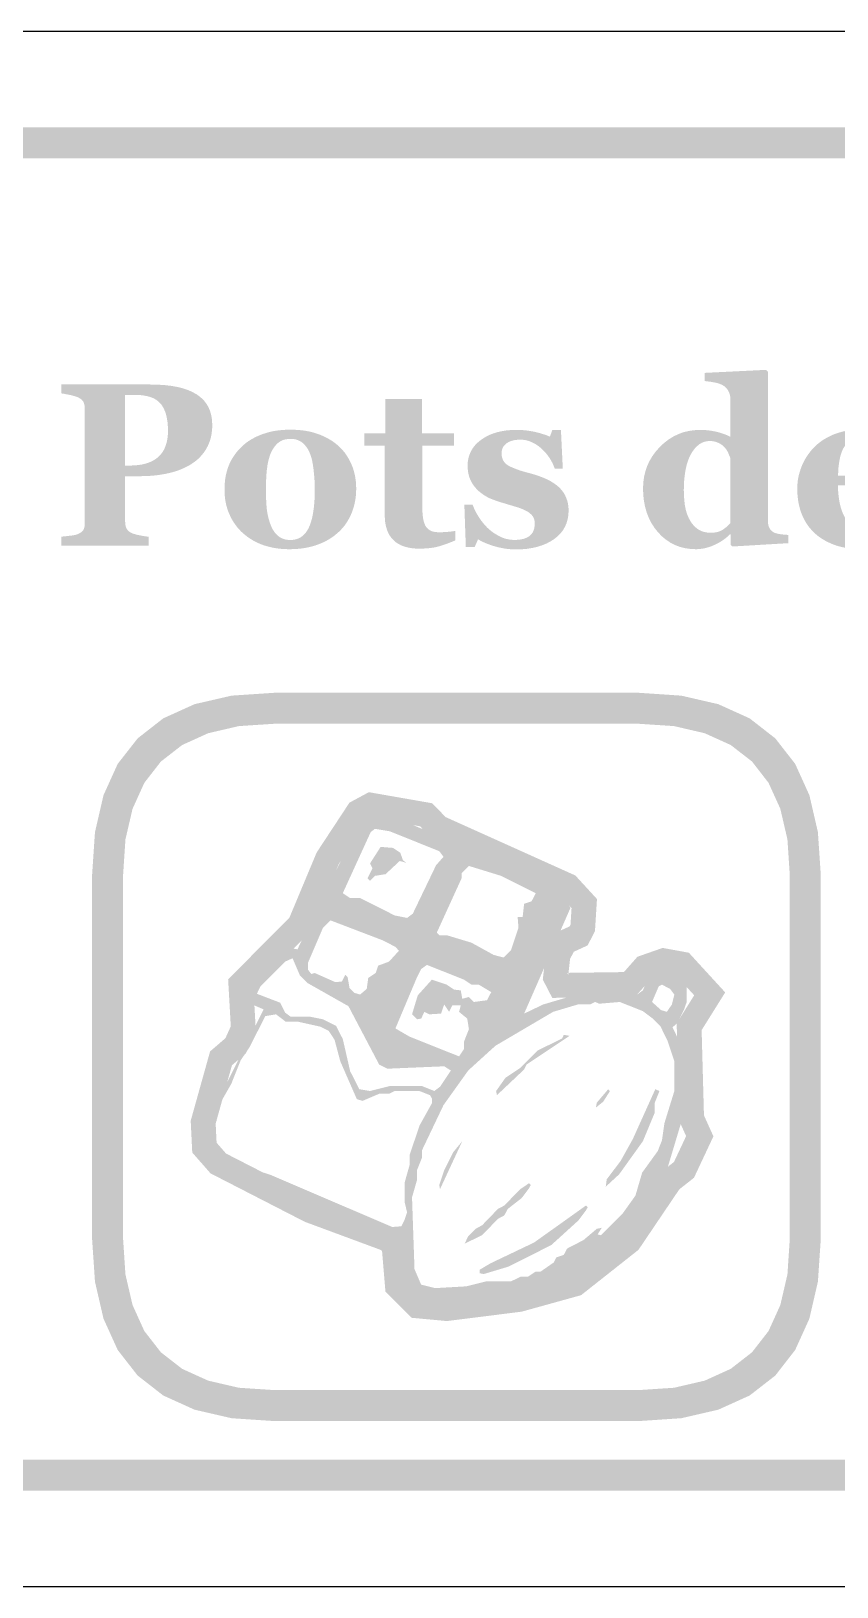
# Model space of a CAD drawing. Header units: millimetres. Extents: x 4 to 272, y 4 to 144.
# Drawn here: x 98.51 to 108.91, y 51.96 to 72.04 of the extents above; entities that cross this region are included whole.
import ezdxf

# ---------------------------------------------------------------- set-up
doc = ezdxf.new("R2010")
doc.units = ezdxf.units.MM
doc.layers.add('CUT', color=1, linetype='Continuous')
doc.layers.add('RASTER', color=7, linetype='Continuous')

msp = doc.modelspace()

# ---------------------------------------------------------------- hatches: boundary and pattern name
at = {"layer": 'RASTER'}
h = msp.add_hatch(color=7, dxfattribs=at)
h.paths.add_polyline_path([(73.2, 68.6), (73.234, 69.116), (73.338, 69.563), (73.509, 69.941), (73.75, 70.25), (74.059, 70.491), (74.438, 70.663), (74.884, 70.766), (75.4, 70.8), (132.6, 70.8), (133.116, 70.766), (133.563, 70.663), (133.941, 70.491), (134.25, 70.25), (134.491, 69.941), (134.663, 69.563), (134.766, 69.116), (134.8, 68.6), (134.8, 55.4), (134.766, 54.884), (134.663, 54.438), (134.491, 54.059), (134.25, 53.75), (133.941, 53.509), (133.563, 53.338), (133.116, 53.234), (132.6, 53.2), (75.4, 53.2), (74.884, 53.234), (74.438, 53.338), (74.059, 53.509), (73.75, 53.75), (73.509, 54.059), (73.338, 54.438), (73.234, 54.884), (73.2, 55.4)])
h.paths.add_polyline_path([(73.6, 68.6), (73.6, 55.4), (73.628, 54.978), (73.712, 54.613), (73.853, 54.303), (74.05, 54.05), (74.303, 53.853), (74.613, 53.712), (74.978, 53.628), (75.4, 53.6), (132.6, 53.6), (133.022, 53.628), (133.388, 53.712), (133.697, 53.853), (133.95, 54.05), (134.147, 54.303), (134.288, 54.613), (134.372, 54.978), (134.4, 55.4), (134.4, 68.6), (134.372, 69.022), (134.288, 69.387), (134.147, 69.697), (133.95, 69.95), (133.697, 70.147), (133.388, 70.288), (133.022, 70.372), (132.6, 70.4), (75.4, 70.4), (74.978, 70.372), (74.613, 70.288), (74.303, 70.147), (74.05, 69.95), (73.853, 69.697), (73.712, 69.387), (73.628, 69.022), (73.6, 68.6)], flags=0)
h = msp.add_hatch(color=7, dxfattribs=at)
h.paths.add_polyline_path([(100.85, 66.959), (100.849, 66.915), (100.845, 66.874), (100.84, 66.834), (100.832, 66.795), (100.822, 66.758), (100.809, 66.723), (100.794, 66.689), (100.777, 66.656), (100.758, 66.625), (100.738, 66.596), (100.715, 66.568), (100.691, 66.541), (100.665, 66.516), (100.638, 66.493), (100.608, 66.471), (100.577, 66.45), (100.544, 66.43), (100.509, 66.412), (100.473, 66.395), (100.436, 66.38), (100.398, 66.365), (100.359, 66.353), (100.318, 66.342), (100.276, 66.332), (100.233, 66.323), (100.189, 66.316), (100.144, 66.309), (100.097, 66.304), (100.049, 66.3), (99.999, 66.297), (99.948, 66.296), (99.896, 66.295), (99.726, 66.295), (99.726, 65.711), (99.727, 65.698), (99.728, 65.685), (99.729, 65.673), (99.731, 65.661), (99.734, 65.65), (99.737, 65.639), (99.741, 65.629), (99.746, 65.619), (99.752, 65.61), (99.758, 65.601), (99.766, 65.592), (99.775, 65.584), (99.785, 65.576), (99.796, 65.569), (99.808, 65.563), (99.822, 65.557), (99.829, 65.554), (99.838, 65.551), (99.849, 65.548), (99.86, 65.545), (99.872, 65.542), (99.886, 65.538), (99.901, 65.535), (99.917, 65.532), (99.933, 65.529), (99.948, 65.526), (99.963, 65.523), (99.978, 65.521), (99.991, 65.519), (100.004, 65.517), (100.016, 65.515), (100.028, 65.514), (100.028, 65.4), (98.902, 65.4), (98.902, 65.514), (98.913, 65.515), (98.925, 65.517), (98.937, 65.518), (98.951, 65.52), (98.966, 65.521), (98.981, 65.523), (98.997, 65.525), (99.014, 65.527), (99.031, 65.529), (99.047, 65.531), (99.061, 65.533), (99.074, 65.536), (99.086, 65.538), (99.096, 65.541), (99.105, 65.544), (99.113, 65.546), (99.126, 65.553), (99.139, 65.559), (99.15, 65.566), (99.16, 65.572), (99.169, 65.58), (99.176, 65.587), (99.183, 65.595), (99.188, 65.604), (99.192, 65.612), (99.196, 65.622), (99.199, 65.633), (99.202, 65.644), (99.204, 65.656), (99.205, 65.669), (99.206, 65.683), (99.206, 65.697), (99.206, 67.164), (99.206, 67.176), (99.205, 67.188), (99.204, 67.2), (99.202, 67.211), (99.199, 67.222), (99.196, 67.233), (99.193, 67.243), (99.189, 67.252), (99.184, 67.261), (99.177, 67.27), (99.17, 67.279), (99.161, 67.287), (99.151, 67.294), (99.139, 67.301), (99.127, 67.308), (99.113, 67.315), (99.102, 67.319), (99.09, 67.323), (99.078, 67.327), (99.065, 67.331), (99.051, 67.335), (99.036, 67.339), (99.02, 67.343), (99.003, 67.346), (98.987, 67.349), (98.972, 67.352), (98.957, 67.355), (98.944, 67.358), (98.932, 67.36), (98.921, 67.362), (98.911, 67.363), (98.902, 67.364), (98.902, 67.479), (100.049, 67.479), (100.146, 67.477), (100.237, 67.471), (100.322, 67.461), (100.401, 67.447), (100.473, 67.429), (100.538, 67.407), (100.598, 67.38), (100.651, 67.35), (100.697, 67.316), (100.738, 67.278), (100.772, 67.235), (100.8, 67.188), (100.822, 67.137), (100.837, 67.082), (100.847, 67.022), (100.85, 66.959)])
h.paths.add_polyline_path([(100.279, 66.884), (100.277, 66.941), (100.273, 66.994), (100.265, 67.043), (100.255, 67.088), (100.242, 67.13), (100.225, 67.167), (100.206, 67.202), (100.184, 67.232), (100.158, 67.258), (100.128, 67.281), (100.093, 67.301), (100.053, 67.317), (100.008, 67.329), (99.96, 67.338), (99.906, 67.344), (99.848, 67.345), (99.726, 67.345), (99.726, 66.433), (99.788, 66.433), (99.846, 66.434), (99.901, 66.44), (99.952, 66.448), (99.999, 66.46), (100.043, 66.476), (100.084, 66.495), (100.12, 66.517), (100.153, 66.543), (100.183, 66.573), (100.208, 66.606), (100.23, 66.643), (100.247, 66.684), (100.261, 66.728), (100.271, 66.776), (100.277, 66.828), (100.279, 66.884)], flags=0)
h = msp.add_hatch(color=7, dxfattribs=at)
h.paths.add_polyline_path([(108.282, 65.431), (107.56, 65.388), (107.538, 65.409), (107.538, 65.544), (107.528, 65.546), (107.509, 65.527), (107.489, 65.509), (107.467, 65.491), (107.444, 65.474), (107.419, 65.457), (107.392, 65.441), (107.364, 65.426), (107.334, 65.411), (107.303, 65.397), (107.273, 65.386), (107.242, 65.376), (107.211, 65.368), (107.18, 65.361), (107.149, 65.357), (107.118, 65.354), (107.087, 65.353), (107.015, 65.357), (106.946, 65.367), (106.88, 65.384), (106.817, 65.408), (106.758, 65.439), (106.702, 65.477), (106.649, 65.521), (106.599, 65.573), (106.554, 65.63), (106.515, 65.691), (106.482, 65.756), (106.455, 65.825), (106.434, 65.898), (106.419, 65.975), (106.41, 66.056), (106.407, 66.141), (106.411, 66.217), (106.421, 66.29), (106.438, 66.361), (106.461, 66.428), (106.491, 66.493), (106.528, 66.555), (106.572, 66.615), (106.622, 66.671), (106.677, 66.723), (106.735, 66.768), (106.796, 66.806), (106.859, 66.837), (106.926, 66.862), (106.995, 66.879), (107.067, 66.889), (107.141, 66.893), (107.171, 66.892), (107.201, 66.891), (107.229, 66.889), (107.258, 66.886), (107.286, 66.882), (107.313, 66.877), (107.34, 66.872), (107.367, 66.866), (107.393, 66.859), (107.417, 66.851), (107.44, 66.844), (107.462, 66.836), (107.482, 66.828), (107.501, 66.82), (107.519, 66.811), (107.535, 66.802), (107.535, 67.281), (107.535, 67.294), (107.534, 67.308), (107.532, 67.321), (107.53, 67.333), (107.527, 67.346), (107.523, 67.358), (107.519, 67.371), (107.513, 67.383), (107.508, 67.394), (107.502, 67.405), (107.495, 67.415), (107.488, 67.425), (107.48, 67.434), (107.472, 67.442), (107.464, 67.45), (107.455, 67.457), (107.443, 67.464), (107.431, 67.472), (107.418, 67.478), (107.404, 67.484), (107.389, 67.49), (107.374, 67.495), (107.358, 67.499), (107.341, 67.503), (107.324, 67.506), (107.307, 67.509), (107.29, 67.512), (107.273, 67.515), (107.256, 67.517), (107.239, 67.519), (107.222, 67.521), (107.204, 67.523), (107.204, 67.629), (107.995, 67.668), (108.017, 67.644), (108.017, 65.724), (108.018, 65.71), (108.018, 65.697), (108.02, 65.684), (108.022, 65.672), (108.024, 65.661), (108.028, 65.65), (108.031, 65.64), (108.036, 65.63), (108.041, 65.621), (108.046, 65.612), (108.053, 65.604), (108.06, 65.596), (108.067, 65.589), (108.076, 65.582), (108.085, 65.576), (108.095, 65.57), (108.103, 65.566), (108.112, 65.562), (108.122, 65.559), (108.133, 65.556), (108.145, 65.553), (108.157, 65.551), (108.171, 65.548), (108.185, 65.546), (108.2, 65.545), (108.213, 65.543), (108.227, 65.542), (108.239, 65.541), (108.251, 65.54), (108.262, 65.539), (108.273, 65.538), (108.282, 65.538)])
h.paths.add_polyline_path([(107.535, 65.692), (107.535, 66.519), (107.533, 66.528), (107.53, 66.536), (107.527, 66.545), (107.523, 66.555), (107.519, 66.564), (107.515, 66.574), (107.511, 66.584), (107.507, 66.594), (107.502, 66.604), (107.497, 66.614), (107.491, 66.624), (107.485, 66.634), (107.479, 66.643), (107.472, 66.653), (107.464, 66.662), (107.456, 66.671), (107.449, 66.679), (107.44, 66.686), (107.432, 66.694), (107.422, 66.7), (107.412, 66.707), (107.401, 66.714), (107.39, 66.72), (107.378, 66.726), (107.365, 66.731), (107.353, 66.736), (107.339, 66.74), (107.326, 66.743), (107.312, 66.746), (107.297, 66.748), (107.283, 66.749), (107.267, 66.749), (107.232, 66.747), (107.197, 66.739), (107.165, 66.726), (107.134, 66.708), (107.105, 66.684), (107.077, 66.656), (107.051, 66.622), (107.027, 66.584), (107.005, 66.54), (106.986, 66.492), (106.97, 66.44), (106.957, 66.384), (106.947, 66.323), (106.939, 66.259), (106.935, 66.19), (106.933, 66.116), (106.934, 66.087), (106.934, 66.058), (106.936, 66.031), (106.938, 66.004), (106.94, 65.977), (106.943, 65.952), (106.946, 65.927), (106.95, 65.903), (106.955, 65.88), (106.96, 65.857), (106.966, 65.835), (106.973, 65.813), (106.981, 65.792), (106.99, 65.771), (106.999, 65.751), (107.01, 65.731), (107.021, 65.712), (107.032, 65.694), (107.045, 65.678), (107.058, 65.662), (107.072, 65.647), (107.087, 65.634), (107.102, 65.621), (107.119, 65.609), (107.136, 65.599), (107.154, 65.59), (107.172, 65.583), (107.192, 65.577), (107.213, 65.572), (107.234, 65.568), (107.256, 65.566), (107.279, 65.566), (107.301, 65.566), (107.322, 65.568), (107.342, 65.57), (107.361, 65.574), (107.379, 65.579), (107.396, 65.585), (107.412, 65.592), (107.427, 65.6), (107.442, 65.609), (107.456, 65.619), (107.47, 65.629), (107.483, 65.64), (107.497, 65.652), (107.51, 65.664), (107.523, 65.678), (107.535, 65.692)], flags=0)
for points in [[(103.986, 65.467), (103.962, 65.457), (103.938, 65.447), (103.914, 65.438), (103.889, 65.428), (103.864, 65.419), (103.838, 65.41), (103.812, 65.402), (103.785, 65.393), (103.758, 65.386), (103.729, 65.379), (103.699, 65.373), (103.667, 65.369), (103.633, 65.365), (103.599, 65.363), (103.562, 65.361), (103.525, 65.36), (103.469, 65.362), (103.418, 65.367), (103.37, 65.376), (103.326, 65.388), (103.285, 65.404), (103.248, 65.423), (103.215, 65.446), (103.186, 65.472), (103.16, 65.501), (103.137, 65.533), (103.118, 65.569), (103.103, 65.607), (103.091, 65.648), (103.082, 65.692), (103.077, 65.74), (103.075, 65.79), (103.075, 66.689), (102.811, 66.689), (102.811, 66.847), (103.081, 66.847), (103.081, 67.291), (103.557, 67.291), (103.557, 66.847), (103.967, 66.847), (103.967, 66.689), (103.56, 66.689), (103.56, 65.886), (103.561, 65.845), (103.563, 65.807), (103.567, 65.772), (103.572, 65.74), (103.578, 65.711), (103.587, 65.685), (103.596, 65.663), (103.607, 65.643), (103.621, 65.626), (103.636, 65.612), (103.654, 65.599), (103.674, 65.589), (103.696, 65.581), (103.721, 65.576), (103.748, 65.573), (103.778, 65.571), (103.788, 65.571), (103.8, 65.572), (103.812, 65.572), (103.825, 65.573), (103.84, 65.574), (103.855, 65.575), (103.871, 65.576), (103.888, 65.577), (103.905, 65.579), (103.92, 65.58), (103.935, 65.582), (103.948, 65.583), (103.959, 65.585), (103.97, 65.587), (103.978, 65.589), (103.986, 65.59)], [(104.767, 65.35), (104.731, 65.351), (104.696, 65.353), (104.661, 65.356), (104.626, 65.361), (104.592, 65.367), (104.557, 65.374), (104.523, 65.382), (104.489, 65.392), (104.456, 65.402), (104.425, 65.413), (104.396, 65.424), (104.369, 65.435), (104.344, 65.446), (104.32, 65.457), (104.299, 65.469), (104.279, 65.481), (104.235, 65.381), (104.121, 65.381), (104.102, 65.927), (104.209, 65.927), (104.215, 65.911), (104.222, 65.893), (104.229, 65.876), (104.238, 65.857), (104.248, 65.838), (104.258, 65.819), (104.27, 65.799), (104.282, 65.779), (104.295, 65.758), (104.309, 65.738), (104.322, 65.719), (104.337, 65.7), (104.352, 65.682), (104.367, 65.664), (104.383, 65.647), (104.399, 65.63), (104.417, 65.614), (104.435, 65.598), (104.454, 65.583), (104.473, 65.569), (104.493, 65.556), (104.514, 65.543), (104.535, 65.53), (104.557, 65.519), (104.579, 65.508), (104.602, 65.499), (104.625, 65.491), (104.648, 65.485), (104.672, 65.48), (104.697, 65.476), (104.721, 65.474), (104.746, 65.473), (104.779, 65.474), (104.809, 65.476), (104.837, 65.481), (104.863, 65.486), (104.886, 65.494), (104.908, 65.502), (104.927, 65.513), (104.945, 65.525), (104.96, 65.539), (104.973, 65.555), (104.985, 65.572), (104.994, 65.591), (105.001, 65.612), (105.006, 65.635), (105.009, 65.659), (105.01, 65.686), (105.01, 65.7), (105.008, 65.714), (105.006, 65.727), (105.003, 65.739), (104.999, 65.751), (104.994, 65.762), (104.988, 65.772), (104.981, 65.782), (104.973, 65.792), (104.965, 65.801), (104.956, 65.809), (104.946, 65.818), (104.936, 65.826), (104.924, 65.834), (104.913, 65.841), (104.9, 65.848), (104.886, 65.855), (104.871, 65.862), (104.856, 65.869), (104.84, 65.875), (104.824, 65.881), (104.808, 65.887), (104.792, 65.893), (104.775, 65.898), (104.757, 65.903), (104.739, 65.909), (104.719, 65.915), (104.699, 65.921), (104.677, 65.927), (104.655, 65.934), (104.632, 65.941), (104.607, 65.948), (104.583, 65.955), (104.559, 65.963), (104.536, 65.97), (104.515, 65.977), (104.494, 65.985), (104.474, 65.992), (104.455, 66), (104.437, 66.007), (104.419, 66.015), (104.401, 66.024), (104.383, 66.035), (104.364, 66.046), (104.346, 66.058), (104.327, 66.072), (104.308, 66.086), (104.289, 66.102), (104.273, 66.116), (104.258, 66.132), (104.244, 66.148), (104.23, 66.165), (104.217, 66.182), (104.205, 66.201), (104.194, 66.22), (104.184, 66.239), (104.175, 66.26), (104.167, 66.282), (104.16, 66.304), (104.154, 66.328), (104.15, 66.352), (104.147, 66.378), (104.145, 66.404), (104.144, 66.431), (104.147, 66.482), (104.155, 66.53), (104.169, 66.575), (104.188, 66.618), (104.212, 66.659), (104.242, 66.697), (104.277, 66.732), (104.318, 66.765), (104.363, 66.795), (104.411, 66.821), (104.463, 66.843), (104.518, 66.861), (104.577, 66.875), (104.639, 66.885), (104.704, 66.891), (104.773, 66.893), (104.806, 66.892), (104.838, 66.891), (104.87, 66.889), (104.901, 66.886), (104.931, 66.882), (104.961, 66.877), (104.99, 66.872), (105.018, 66.866), (105.046, 66.859), (105.072, 66.852), (105.097, 66.845), (105.121, 66.837), (105.144, 66.83), (105.166, 66.822), (105.187, 66.814), (105.206, 66.806), (105.237, 66.893), (105.348, 66.893), (105.372, 66.393), (105.268, 66.393), (105.254, 66.431), (105.238, 66.467), (105.219, 66.502), (105.198, 66.535), (105.175, 66.567), (105.15, 66.598), (105.122, 66.628), (105.092, 66.656), (105.061, 66.682), (105.029, 66.704), (104.996, 66.723), (104.963, 66.739), (104.929, 66.751), (104.895, 66.76), (104.86, 66.765), (104.824, 66.767), (104.797, 66.766), (104.771, 66.764), (104.746, 66.76), (104.723, 66.755), (104.702, 66.748), (104.682, 66.74), (104.664, 66.731), (104.647, 66.72), (104.632, 66.708), (104.619, 66.694), (104.607, 66.68), (104.598, 66.664), (104.591, 66.647), (104.586, 66.629), (104.583, 66.61), (104.582, 66.589), (104.584, 66.563), (104.588, 66.538), (104.596, 66.515), (104.606, 66.494), (104.619, 66.474), (104.635, 66.457), (104.655, 66.442), (104.677, 66.428), (104.702, 66.416), (104.729, 66.404), (104.758, 66.392), (104.79, 66.38), (104.824, 66.368), (104.861, 66.357), (104.9, 66.346), (104.941, 66.335), (105.005, 66.317), (105.063, 66.298), (105.118, 66.277), (105.168, 66.255), (105.214, 66.231), (105.255, 66.206), (105.292, 66.179), (105.325, 66.151), (105.353, 66.121), (105.378, 66.089), (105.399, 66.054), (105.416, 66.018), (105.429, 65.98), (105.439, 65.94), (105.445, 65.898), (105.447, 65.854), (105.444, 65.796), (105.435, 65.741), (105.42, 65.689), (105.399, 65.641), (105.373, 65.596), (105.341, 65.555), (105.302, 65.517), (105.258, 65.482), (105.209, 65.451), (105.157, 65.424), (105.101, 65.402), (105.041, 65.383), (104.978, 65.369), (104.911, 65.358), (104.841, 65.352), (104.767, 65.35)]]:
    msp.add_hatch(color=7, dxfattribs=at).paths.add_polyline_path(points)
h = msp.add_hatch(color=7, dxfattribs=at)
h.paths.add_polyline_path([(102.485, 66.68), (102.511, 66.654), (102.536, 66.627), (102.559, 66.599), (102.58, 66.569), (102.6, 66.538), (102.618, 66.506), (102.635, 66.473), (102.65, 66.439), (102.664, 66.403), (102.675, 66.367), (102.685, 66.33), (102.693, 66.292), (102.699, 66.254), (102.704, 66.214), (102.706, 66.175), (102.707, 66.134), (102.706, 66.094), (102.704, 66.054), (102.699, 66.015), (102.693, 65.976), (102.685, 65.938), (102.676, 65.9), (102.664, 65.863), (102.651, 65.827), (102.636, 65.792), (102.619, 65.757), (102.601, 65.725), (102.581, 65.693), (102.56, 65.663), (102.537, 65.634), (102.512, 65.606), (102.486, 65.58), (102.456, 65.554), (102.425, 65.528), (102.393, 65.505), (102.359, 65.483), (102.324, 65.463), (102.287, 65.444), (102.249, 65.427), (102.21, 65.412), (102.169, 65.398), (102.127, 65.386), (102.083, 65.376), (102.038, 65.368), (101.991, 65.361), (101.943, 65.357), (101.894, 65.354), (101.843, 65.353), (101.799, 65.354), (101.755, 65.356), (101.713, 65.36), (101.671, 65.366), (101.631, 65.373), (101.591, 65.382), (101.552, 65.392), (101.514, 65.404), (101.477, 65.418), (101.441, 65.433), (101.406, 65.45), (101.373, 65.468), (101.34, 65.489), (101.308, 65.51), (101.278, 65.533), (101.248, 65.558), (101.221, 65.583), (101.196, 65.61), (101.171, 65.638), (101.149, 65.668), (101.127, 65.699), (101.108, 65.731), (101.089, 65.765), (101.073, 65.801), (101.057, 65.837), (101.044, 65.875), (101.033, 65.914), (101.024, 65.954), (101.017, 65.994), (101.012, 66.036), (101.009, 66.079), (101.008, 66.124), (101.009, 66.167), (101.012, 66.209), (101.016, 66.25), (101.022, 66.29), (101.03, 66.328), (101.04, 66.365), (101.051, 66.402), (101.064, 66.436), (101.079, 66.47), (101.096, 66.503), (101.115, 66.535), (101.135, 66.566), (101.157, 66.596), (101.181, 66.625), (101.206, 66.653), (101.234, 66.68), (101.262, 66.705), (101.291, 66.729), (101.322, 66.751), (101.355, 66.771), (101.389, 66.79), (101.425, 66.808), (101.462, 66.824), (101.501, 66.839), (101.541, 66.852), (101.583, 66.864), (101.625, 66.874), (101.669, 66.882), (101.714, 66.888), (101.76, 66.892), (101.808, 66.895), (101.856, 66.896), (101.907, 66.895), (101.956, 66.892), (102.003, 66.888), (102.049, 66.882), (102.093, 66.874), (102.136, 66.864), (102.178, 66.852), (102.217, 66.839), (102.256, 66.824), (102.292, 66.808), (102.328, 66.79), (102.362, 66.771), (102.395, 66.751), (102.426, 66.729), (102.456, 66.705), (102.485, 66.68)])
h.paths.add_polyline_path([(102.11, 65.665), (102.117, 65.686), (102.125, 65.708), (102.131, 65.732), (102.138, 65.756), (102.143, 65.781), (102.148, 65.808), (102.153, 65.836), (102.157, 65.864), (102.161, 65.894), (102.164, 65.925), (102.167, 65.958), (102.169, 65.991), (102.17, 66.026), (102.172, 66.062), (102.172, 66.099), (102.173, 66.137), (102.172, 66.163), (102.172, 66.19), (102.171, 66.218), (102.169, 66.247), (102.167, 66.276), (102.164, 66.307), (102.161, 66.339), (102.158, 66.371), (102.154, 66.403), (102.15, 66.434), (102.145, 66.462), (102.14, 66.489), (102.134, 66.514), (102.128, 66.538), (102.121, 66.559), (102.114, 66.579), (102.105, 66.602), (102.095, 66.623), (102.084, 66.643), (102.072, 66.662), (102.059, 66.679), (102.046, 66.695), (102.032, 66.71), (102.017, 66.724), (102.001, 66.737), (101.983, 66.747), (101.965, 66.756), (101.946, 66.764), (101.926, 66.77), (101.905, 66.774), (101.882, 66.776), (101.859, 66.777), (101.834, 66.776), (101.81, 66.773), (101.787, 66.769), (101.766, 66.763), (101.745, 66.755), (101.727, 66.745), (101.709, 66.733), (101.693, 66.72), (101.678, 66.705), (101.664, 66.689), (101.65, 66.672), (101.638, 66.654), (101.626, 66.635), (101.616, 66.615), (101.606, 66.594), (101.597, 66.572), (101.59, 66.551), (101.583, 66.528), (101.577, 66.505), (101.571, 66.481), (101.566, 66.456), (101.561, 66.431), (101.558, 66.404), (101.554, 66.376), (101.552, 66.348), (101.549, 66.32), (101.547, 66.291), (101.546, 66.262), (101.544, 66.233), (101.543, 66.203), (101.543, 66.173), (101.543, 66.143), (101.543, 66.104), (101.543, 66.066), (101.544, 66.031), (101.545, 65.997), (101.547, 65.965), (101.548, 65.934), (101.551, 65.905), (101.553, 65.878), (101.556, 65.852), (101.56, 65.826), (101.565, 65.8), (101.571, 65.773), (101.577, 65.747), (101.585, 65.721), (101.593, 65.694), (101.603, 65.668), (101.612, 65.646), (101.621, 65.625), (101.632, 65.605), (101.644, 65.587), (101.656, 65.569), (101.67, 65.553), (101.684, 65.538), (101.699, 65.525), (101.716, 65.512), (101.733, 65.501), (101.751, 65.492), (101.771, 65.485), (101.791, 65.479), (101.813, 65.475), (101.835, 65.473), (101.859, 65.472), (101.881, 65.473), (101.902, 65.475), (101.922, 65.479), (101.941, 65.484), (101.959, 65.491), (101.977, 65.499), (101.994, 65.509), (102.01, 65.521), (102.025, 65.534), (102.04, 65.548), (102.054, 65.564), (102.066, 65.581), (102.078, 65.6), (102.09, 65.62), (102.1, 65.642), (102.11, 65.665)], flags=0)
h = msp.add_hatch(color=7, dxfattribs=at)
h.paths.add_polyline_path([(109.952, 65.75), (109.939, 65.729), (109.925, 65.709), (109.911, 65.689), (109.896, 65.669), (109.88, 65.649), (109.864, 65.63), (109.846, 65.611), (109.829, 65.593), (109.81, 65.574), (109.791, 65.557), (109.771, 65.54), (109.751, 65.524), (109.73, 65.508), (109.709, 65.494), (109.687, 65.479), (109.664, 65.466), (109.639, 65.452), (109.615, 65.44), (109.59, 65.428), (109.565, 65.417), (109.54, 65.407), (109.515, 65.398), (109.49, 65.389), (109.465, 65.382), (109.44, 65.375), (109.413, 65.369), (109.386, 65.364), (109.357, 65.36), (109.328, 65.357), (109.298, 65.355), (109.267, 65.354), (109.235, 65.353), (109.181, 65.354), (109.13, 65.357), (109.08, 65.362), (109.033, 65.369), (108.987, 65.377), (108.943, 65.388), (108.901, 65.4), (108.86, 65.415), (108.822, 65.431), (108.785, 65.448), (108.75, 65.467), (108.717, 65.487), (108.685, 65.508), (108.655, 65.531), (108.627, 65.555), (108.6, 65.58), (108.576, 65.607), (108.552, 65.635), (108.531, 65.663), (108.511, 65.694), (108.492, 65.725), (108.476, 65.757), (108.461, 65.791), (108.447, 65.826), (108.435, 65.861), (108.425, 65.898), (108.416, 65.935), (108.409, 65.973), (108.404, 66.012), (108.4, 66.051), (108.398, 66.091), (108.397, 66.132), (108.398, 66.17), (108.4, 66.206), (108.404, 66.243), (108.41, 66.279), (108.418, 66.314), (108.428, 66.35), (108.439, 66.384), (108.452, 66.419), (108.466, 66.453), (108.482, 66.485), (108.499, 66.517), (108.518, 66.548), (108.538, 66.578), (108.56, 66.607), (108.583, 66.635), (108.608, 66.663), (108.633, 66.688), (108.661, 66.712), (108.69, 66.735), (108.72, 66.757), (108.752, 66.777), (108.786, 66.796), (108.822, 66.814), (108.859, 66.831), (108.897, 66.846), (108.937, 66.859), (108.978, 66.87), (109.019, 66.879), (109.062, 66.887), (109.106, 66.892), (109.152, 66.895), (109.198, 66.896), (109.248, 66.895), (109.296, 66.892), (109.342, 66.889), (109.385, 66.883), (109.426, 66.876), (109.464, 66.868), (109.501, 66.857), (109.535, 66.846), (109.567, 66.833), (109.598, 66.819), (109.627, 66.803), (109.655, 66.786), (109.682, 66.769), (109.707, 66.75), (109.731, 66.729), (109.753, 66.708), (109.773, 66.687), (109.792, 66.664), (109.809, 66.641), (109.825, 66.617), (109.84, 66.592), (109.853, 66.566), (109.865, 66.539), (109.875, 66.511), (109.884, 66.483), (109.891, 66.454), (109.898, 66.424), (109.903, 66.395), (109.907, 66.365), (109.91, 66.335), (109.912, 66.304), (109.913, 66.273), (109.913, 66.178), (108.923, 66.178), (108.924, 66.105), (108.93, 66.037), (108.939, 65.973), (108.952, 65.913), (108.968, 65.859), (108.988, 65.808), (109.011, 65.762), (109.038, 65.721), (109.069, 65.684), (109.105, 65.652), (109.144, 65.625), (109.188, 65.603), (109.236, 65.586), (109.289, 65.574), (109.345, 65.567), (109.406, 65.564), (109.44, 65.565), (109.473, 65.569), (109.505, 65.575), (109.537, 65.583), (109.567, 65.594), (109.597, 65.606), (109.626, 65.622), (109.654, 65.64), (109.681, 65.659), (109.706, 65.68), (109.731, 65.702), (109.755, 65.725), (109.778, 65.75), (109.8, 65.775), (109.821, 65.802), (109.841, 65.831)])
h.paths.add_polyline_path([(109.393, 66.307), (109.393, 66.329), (109.392, 66.351), (109.392, 66.373), (109.391, 66.396), (109.389, 66.418), (109.388, 66.441), (109.386, 66.464), (109.384, 66.487), (109.382, 66.509), (109.379, 66.531), (109.376, 66.551), (109.372, 66.571), (109.368, 66.589), (109.363, 66.606), (109.359, 66.623), (109.353, 66.638), (109.347, 66.654), (109.34, 66.67), (109.332, 66.685), (109.324, 66.698), (109.315, 66.711), (109.306, 66.722), (109.296, 66.732), (109.285, 66.742), (109.274, 66.75), (109.262, 66.757), (109.25, 66.763), (109.236, 66.768), (109.222, 66.772), (109.208, 66.775), (109.192, 66.776), (109.176, 66.777), (109.149, 66.775), (109.122, 66.77), (109.098, 66.761), (109.075, 66.748), (109.053, 66.732), (109.032, 66.713), (109.013, 66.689), (108.996, 66.663), (108.98, 66.632), (108.966, 66.597), (108.954, 66.558), (108.944, 66.515), (108.936, 66.468), (108.929, 66.416), (108.925, 66.361), (108.923, 66.301)], flags=0)
h = msp.add_hatch(color=7, dxfattribs=at)
h.paths.add_polyline_path([(99.3, 61.15), (99.337, 61.701), (99.447, 62.178), (99.63, 62.582), (99.888, 62.912), (100.218, 63.17), (100.622, 63.353), (101.099, 63.463), (101.65, 63.5), (106.35, 63.5), (106.901, 63.463), (107.378, 63.353), (107.782, 63.17), (108.113, 62.912), (108.37, 62.582), (108.553, 62.178), (108.663, 61.701), (108.7, 61.15), (108.7, 56.45), (108.663, 55.899), (108.553, 55.422), (108.37, 55.018), (108.113, 54.687), (107.782, 54.43), (107.378, 54.247), (106.901, 54.137), (106.35, 54.1), (101.65, 54.1), (101.099, 54.137), (100.622, 54.247), (100.218, 54.43), (99.887, 54.688), (99.63, 55.018), (99.447, 55.422), (99.337, 55.899), (99.3, 56.45)])
h.paths.add_polyline_path([(99.7, 61.15), (99.7, 56.45), (99.73, 55.993), (99.822, 55.597), (99.974, 55.262), (100.187, 54.988), (100.462, 54.774), (100.797, 54.622), (101.193, 54.53), (101.65, 54.5), (106.35, 54.5), (106.807, 54.53), (107.203, 54.622), (107.538, 54.774), (107.813, 54.988), (108.026, 55.262), (108.178, 55.597), (108.27, 55.993), (108.3, 56.45), (108.3, 61.15), (108.27, 61.607), (108.178, 62.003), (108.026, 62.338), (107.813, 62.613), (107.538, 62.826), (107.203, 62.978), (106.807, 63.07), (106.35, 63.1), (101.65, 63.1), (101.193, 63.07), (100.797, 62.978), (100.462, 62.826), (100.188, 62.613), (99.974, 62.338), (99.822, 62.003), (99.73, 61.607), (99.7, 61.15)], flags=0)
h = msp.add_hatch(color=7, dxfattribs=at)
h.paths.add_polyline_path([(102.87, 62.217), (103.688, 62.074), (103.86, 61.896), (105.534, 61.142), (105.813, 60.838), (105.787, 60.423), (105.692, 60.239), (105.515, 60.158), (105.466, 60.067), (105.443, 59.859), (105.43, 59.885), (106.16, 59.895), (106.335, 60.093), (106.66, 60.207), (106.998, 60.145), (107.467, 59.633), (107.163, 59.146), (107.193, 58.046), (107.315, 57.775), (107.064, 57.24), (106.875, 57.091), (106.348, 56.31), (105.608, 55.725), (104.841, 55.512), (103.877, 55.391), (103.422, 55.433), (103.084, 55.77), (103.041, 56.289), (103.029, 56.307), (102.044, 56.672), (100.828, 57.297), (100.592, 57.566), (100.572, 57.976), (100.822, 58.871), (101.02, 59.042), (101.089, 59.195), (101.055, 59.801), (101.846, 60.599), (102.197, 61.439), (102.62, 62.082)])
h.paths.add_polyline_path([(102.924, 61.883), (102.843, 61.839), (102.481, 61.288), (102.117, 60.418), (101.382, 59.677), (101.412, 59.135), (101.283, 58.846), (101.104, 58.692), (100.894, 57.94), (100.906, 57.693), (101.028, 57.553), (102.174, 56.965), (103.238, 56.571), (103.353, 56.397), (103.394, 55.914), (103.567, 55.741), (103.871, 55.712), (104.778, 55.827), (105.46, 56.016), (106.111, 56.53), (106.638, 57.312), (106.806, 57.444), (106.963, 57.778), (106.875, 57.973), (106.841, 59.234), (107.067, 59.596), (106.834, 59.85), (106.686, 59.877), (106.52, 59.819), (106.306, 59.577), (105.236, 59.562), (105.114, 59.798), (105.155, 60.164), (105.284, 60.405), (105.459, 60.484), (105.472, 60.51), (105.485, 60.722), (105.342, 60.877), (103.672, 61.629), (103.53, 61.777), (102.924, 61.883)], flags=0)
h = msp.add_hatch(color=7, dxfattribs=at)
h.paths.add_polyline_path([(102.894, 61.957), (103.012, 61.967), (103.332, 61.839), (105.055, 61.105), (105.384, 60.923), (105.47, 60.722), (104.873, 59.359), (105.119, 59.477), (105.661, 59.637), (106.076, 59.669), (106.332, 59.605), (106.405, 59.659), (106.482, 59.838), (106.555, 59.892), (106.747, 59.892), (106.916, 59.806), (106.97, 59.701), (106.97, 59.509), (106.938, 59.414), (106.852, 59.244), (106.788, 59.181), (106.938, 58.871), (106.97, 58.711), (106.97, 58.36), (106.938, 58.296), (106.906, 57.977), (106.715, 57.339), (106.565, 57.042), (106.246, 56.595), (105.894, 56.244), (105.607, 56.053), (105.247, 55.871), (104.927, 55.775), (104.608, 55.743), (104.544, 55.711), (104.353, 55.711), (104.034, 55.647), (103.587, 55.647), (103.418, 55.733), (103.3, 55.935), (103.3, 56.445), (103.277, 56.487), (102.374, 56.86), (101.458, 57.285), (101.512, 57.307), (101.608, 57.275), (103.172, 56.605), (103.29, 56.614), (103.332, 56.701), (103.363, 56.796), (103.332, 56.924), (103.332, 57.179), (103.395, 57.403), (103.395, 57.53), (103.523, 57.913), (103.683, 58.201), (103.683, 58.264), (103.66, 58.306), (103.523, 58.36), (103.204, 58.36), (103.14, 58.328), (103.012, 58.328), (102.789, 58.233), (102.715, 58.255), (102.502, 58.743), (102.428, 59.021), (102.352, 59.136), (102.246, 59.19), (101.959, 59.254), (101.799, 59.254), (101.672, 59.35), (101.535, 59.327), (101.33, 58.925), (101.215, 58.753), (101.097, 58.456), (100.97, 58.233), (100.906, 58.073), (100.906, 57.977), (100.842, 57.85), (100.842, 57.754), (100.896, 57.648), (100.992, 57.553), (101.439, 57.317), (101.321, 57.339), (100.96, 57.521), (100.864, 57.617), (100.81, 57.722), (100.81, 57.913), (100.906, 58.201), (101.512, 59.414), (101.311, 59.5), (101.289, 59.669), (101.426, 59.851), (101.49, 59.883), (101.694, 60.093), (101.873, 60.202), (101.949, 60.189), (102.747, 61.817), (102.811, 61.913)])
h.paths.add_polyline_path([(102.948, 61.744), (102.894, 61.702), (102.534, 60.914), (102.629, 60.85), (102.757, 60.85), (103.204, 60.626), (103.363, 60.594), (103.437, 60.649), (103.737, 61.274), (103.833, 61.383), (103.778, 61.456), (103.14, 61.712)], flags=0)
h.paths.add_polyline_path([(103.022, 61.511), (103.181, 61.498), (103.277, 61.434), (103.309, 61.338), (103.354, 61.306), (103.268, 61.329), (103.086, 61.159), (102.948, 61.137), (102.885, 61.073), (102.853, 61.105), (102.917, 61.233), (102.885, 61.297)], flags=0)
h.paths.add_polyline_path([(104.161, 61.265), (104.066, 61.169), (104.066, 61.105), (103.746, 60.403), (103.778, 60.371), (103.874, 60.371), (104.193, 60.275), (104.481, 60.116), (104.608, 60.084), (104.704, 60.18), (104.8, 60.467), (104.79, 60.604), (104.854, 60.604), (104.873, 60.776), (104.969, 60.808), (105.023, 60.914), (104.576, 61.137)], flags=0)
h.paths.add_polyline_path([(102.374, 60.563), (102.278, 60.467), (102.087, 60.02), (102.087, 59.924), (102.128, 59.87), (102.173, 59.883), (102.438, 59.765), (102.524, 59.774), (102.565, 59.86), (102.597, 59.828), (102.62, 59.691), (102.684, 59.627), (102.757, 59.605), (102.843, 59.678), (102.862, 59.819), (102.958, 59.883), (102.99, 59.978), (103.13, 60.03), (103.258, 60.17), (103.213, 60.221), (103.044, 60.307)], flags=0)
h.paths.add_polyline_path([(101.886, 60.074), (101.79, 60.03), (101.471, 59.71), (101.426, 59.615), (101.726, 59.5), (101.79, 59.372), (101.863, 59.318), (102.119, 59.318), (102.278, 59.286), (102.447, 59.2), (102.534, 59.031), (102.629, 58.616), (102.747, 58.383), (102.885, 58.36), (103.14, 58.424), (103.555, 58.424), (103.715, 58.36), (103.788, 58.415), (103.928, 58.625), (103.842, 58.679), (103.108, 58.648), (103.003, 58.702), (102.607, 59.455), (102.077, 59.755), (101.981, 59.851)], flags=0)
h.paths.add_polyline_path([(103.619, 59.988), (103.545, 59.934), (103.491, 59.828), (103.213, 59.168), (103.395, 59.062), (104.034, 58.807), (104.098, 58.903), (104.098, 58.999), (104.161, 59.158), (104.139, 59.295), (104.034, 59.382), (104.056, 59.468), (103.948, 59.468), (103.906, 59.382), (103.842, 59.477), (103.801, 59.359), (103.651, 59.35), (103.587, 59.382), (103.545, 59.295), (103.491, 59.286), (103.427, 59.35), (103.501, 59.595), (103.683, 59.797), (103.874, 59.733), (103.97, 59.669), (104.056, 59.659), (104.075, 59.551), (104.161, 59.573), (104.225, 59.509), (104.394, 59.532), (104.449, 59.637), (104.289, 59.733), (104.193, 59.733), (104.098, 59.797)], flags=0)
h.paths.add_polyline_path([(106.651, 59.733), (106.609, 59.71), (106.523, 59.509), (106.641, 59.404), (106.715, 59.382), (106.779, 59.477), (106.811, 59.605), (106.756, 59.678)], flags=0)
h.paths.add_polyline_path([(105.789, 59.509), (105.725, 59.477), (105.566, 59.477), (105.247, 59.382), (104.503, 58.944), (104.152, 58.625), (103.833, 58.178), (103.555, 57.594), (103.555, 57.498), (103.491, 57.339), (103.491, 57.211), (103.427, 56.988), (103.459, 56.062), (103.545, 55.861), (103.724, 55.816), (104.129, 55.839), (104.385, 55.903), (104.704, 55.903), (104.832, 55.966), (104.927, 55.966), (105.023, 56.03), (105.087, 56.03), (105.256, 56.148), (105.288, 56.212), (105.384, 56.244), (105.428, 56.327), (105.639, 56.436), (105.811, 56.582), (105.875, 56.595), (105.821, 56.509), (105.863, 56.499), (106.15, 56.787), (106.309, 57.01), (106.396, 57.307), (106.597, 57.585), (106.651, 57.722), (106.683, 57.945), (106.811, 58.36), (106.811, 58.743), (106.724, 59.008), (106.629, 59.2), (106.533, 59.295), (106.405, 59.391), (106.108, 59.509), (105.843, 59.487)], flags=0)
h.paths.add_polyline_path([(105.384, 59.085), (105.46, 59.072), (104.905, 58.702), (104.873, 58.638), (104.522, 58.306), (104.512, 58.36), (104.631, 58.529), (104.822, 58.657), (105.045, 58.881), (105.365, 59.04)], flags=0)
h.paths.add_polyline_path([(105.958, 58.383), (105.981, 58.36), (105.894, 58.223), (105.799, 58.146), (105.811, 58.21)], flags=0)
h.paths.add_polyline_path([(106.565, 58.383), (106.619, 58.36), (106.555, 58.201), (106.555, 58.073), (106.405, 57.712), (106.099, 57.285), (105.926, 57.125), (105.939, 57.221), (106.118, 57.457), (106.277, 57.744)], flags=0)
h.paths.add_polyline_path([(104.075, 57.712), (103.788, 57.093), (103.778, 57.147), (103.842, 57.339), (103.96, 57.572)], flags=0)
h.paths.add_polyline_path([(104.937, 57.17), (104.959, 57.147), (104.937, 57.106), (104.841, 56.978), (104.662, 56.838), (104.618, 56.755), (104.535, 56.71), (104.331, 56.499), (104.107, 56.391), (104.152, 56.487), (104.248, 56.582), (104.331, 56.627), (104.535, 56.838), (104.618, 56.882), (104.822, 57.093)], flags=0)
h.paths.add_polyline_path([(105.671, 56.882), (105.693, 56.86), (105.671, 56.819), (105.575, 56.691), (105.224, 56.372), (104.672, 56.094), (104.353, 55.998), (104.299, 56.008), (104.299, 56.053), (104.439, 56.136), (105.001, 56.404)], flags=0)

# ---------------------------------------------------------------- linework, layer by layer
at = {"layer": 'CUT'}
for points in [[(74.999, 72.04), (133.001, 72.04)], [(133.001, 51.96), (74.999, 51.96)]]:
    msp.add_lwpolyline(points, dxfattribs=at)

doc.saveas('drawing.dxf')
